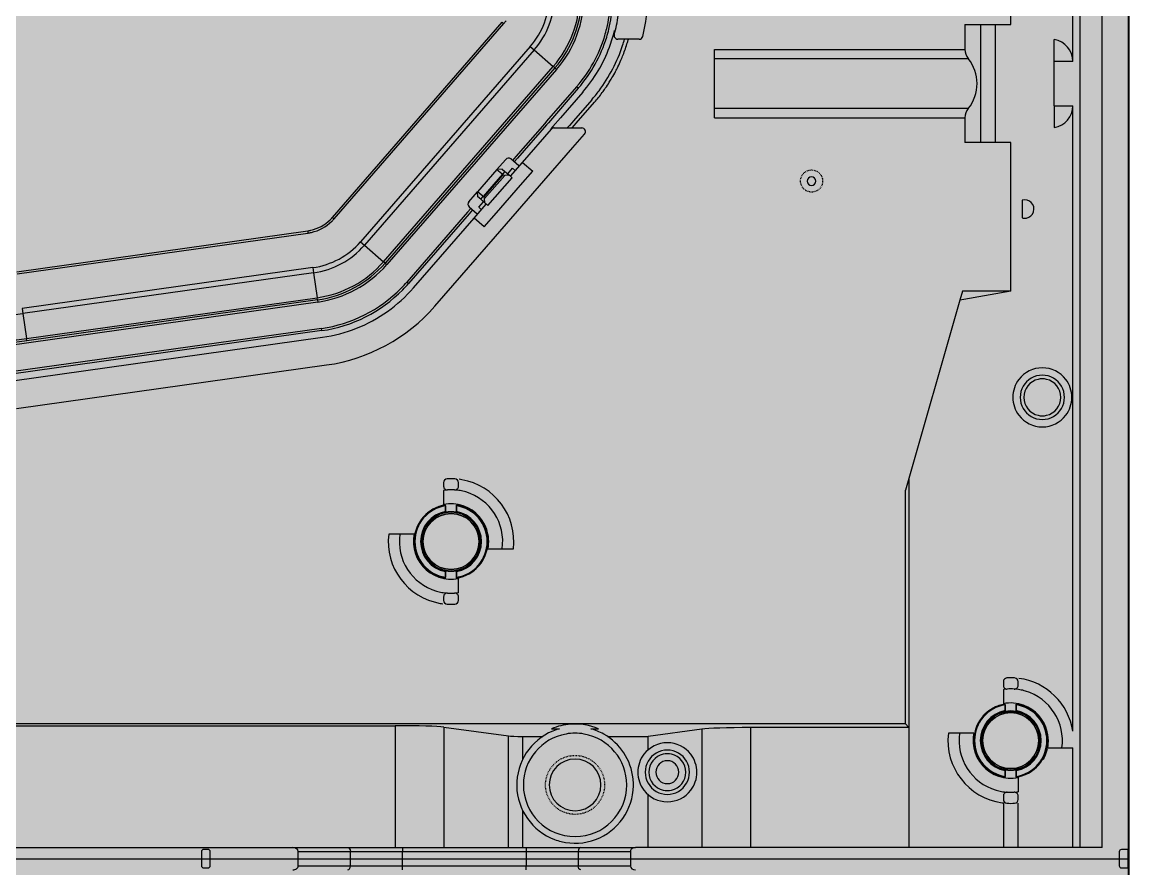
# Model space of a CAD drawing. Header units: millimetres. Extents: x -1070 to 42146, y 1440 to 12921.
# Drawn here: x 5961.9 to 6111.8, y 3266.5 to 3381.2 of the extents above; entities that cross this region are included whole.
import ezdxf

# ---------------------------------------------------------------- set-up
doc = ezdxf.new("R2010")
doc.units = ezdxf.units.MM
doc.linetypes.add('HIDDEN', pattern=[0.2, 0.1, -0.1])
for name, color, linetype in [('CITI-3MM实线CONTINUOUS', 7, 'Continuous'), ('CITIE-TAO实线CONTINUOUS', 7, 'Continuous'), ('DW-PLUS-XIANGTI隐藏线HIDDEN', 7, 'Continuous')]:
    doc.layers.add(name, color=color, linetype=linetype)

msp = doc.modelspace()

# ---------------------------------------------------------------- hatches: boundary and pattern name
at = {"lineweight": -3}
h = msp.add_hatch(color=256, dxfattribs=at)
h.dxf.hatch_style = 1
h.paths.add_polyline_path([(5611.757, 3767.826), (5611.757, 2767.826), (6111.757, 2767.826), (6111.757, 3767.826)])

# ---------------------------------------------------------------- linework, layer by layer
at = {"color": 7, "linetype": 'Continuous', "lineweight": -3}
for p, q in [((6108.15, 3269.326), (6108.15, 3516.326)), ((6104.161, 3375.826), (6104.161, 3455.326)), ((6105.15, 3330.326), (6105.15, 3455.326)), ((6095.761, 3380.826), (6095.761, 3400.938)), ((6111.657, 3392.226), (6111.657, 3269.076)), ((6003.902, 3354.704), (6026.894, 3381.153)), ((6004.129, 3354.507), (6027.12, 3380.956)), ((6026.894, 3381.153), (6027.12, 3380.956)), ((6089.557, 3380.826), (6091.657, 3380.826)), ((6089.557, 3380.826), (6089.557, 3377.466)), ((6091.657, 3380.826), (6093.661, 3380.826)), ((6091.657, 3380.826), (6091.657, 3364.826)), ((6093.661, 3380.826), (6095.761, 3380.826)), ((6093.661, 3380.826), (6093.661, 3364.826)), ((6043.974, 3378.826), (6042.556, 3378.826)), ((6045.446, 3378.826), (6043.974, 3378.826)), ((6101.657, 3375.826), (6101.657, 3378.785)), ((6030.694, 3377.849), (6007.703, 3351.4)), ((6031.228, 3377.385), (6008.236, 3350.937)), ((6030.694, 3377.849), (6031.228, 3377.385)), ((6031.228, 3377.385), (6033.805, 3375.145)), ((6055.657, 3376.204), (6055.657, 3377.466)), ((6055.657, 3377.466), (6089.557, 3377.466)), ((6055.657, 3369.448), (6055.657, 3376.204)), ((6055.657, 3376.204), (6090.006, 3376.204)), ((6101.657, 3369.826), (6101.657, 3375.826)), ((6104.161, 3375.826), (6101.657, 3375.826)), ((6010.813, 3348.697), (6033.805, 3375.145)), ((6034.026, 3374.953), (6011.034, 3348.504)), ((6034.252, 3374.756), (6011.261, 3348.308)), ((6034.026, 3374.953), (6033.805, 3375.145)), ((6034.026, 3374.953), (6034.252, 3374.756)), ((6036.969, 3372.394), (6032.911, 3367.726)), ((6037.195, 3372.197), (6036.969, 3372.394)), ((6037.195, 3372.197), (6033.137, 3367.529)), ((6037.799, 3371.673), (6034.784, 3368.204)), ((6039.007, 3370.623), (6036.545, 3367.792)), ((6036.923, 3367.464), (6039.384, 3370.295)), ((6055.657, 3368.186), (6055.657, 3369.448)), ((6090.006, 3369.448), (6055.657, 3369.448)), ((6101.657, 3369.826), (6101.657, 3366.867)), ((6101.657, 3369.826), (6104.161, 3369.826)), ((6104.161, 3330.326), (6104.161, 3369.826)), ((6034.784, 3368.204), (6033.741, 3367.004)), ((6055.657, 3368.186), (6089.557, 3368.186)), ((6089.557, 3368.186), (6089.557, 3364.826)), ((6032.663, 3367.441), (6028.754, 3362.944)), ((6032.89, 3367.244), (6028.98, 3362.747)), ((6029.659, 3362.156), (6033.569, 3366.654)), ((6032.911, 3367.726), (6032.663, 3367.441)), ((6033.137, 3367.529), (6032.89, 3367.244)), ((6033.741, 3367.004), (6033.493, 3366.72)), ((6033.946, 3366.826), (6036.368, 3366.826)), ((6035.991, 3367.154), (6035.706, 3366.826)), ((6036.298, 3367.507), (6035.991, 3367.154)), ((6036.545, 3367.792), (6036.298, 3367.507)), ((6036.368, 3366.826), (6036.675, 3367.179)), ((6036.368, 3366.826), (6037.656, 3366.826)), ((6036.675, 3367.179), (6036.923, 3367.464)), ((6036.437, 3364.161), (6038.034, 3365.998)), ((6032.527, 3359.663), (6036.437, 3364.161)), ((6091.657, 3364.826), (6089.557, 3364.826)), ((6093.661, 3364.826), (6091.657, 3364.826)), ((6095.761, 3364.826), (6093.661, 3364.826)), ((6095.761, 3344.713), (6095.761, 3364.826)), ((6026.51, 3361.582), (6027.363, 3362.563)), ((6028.019, 3360.27), (6029.659, 3362.156)), ((6029.125, 3361.694), (6028.068, 3362.612)), ((6028.754, 3362.944), (6028.294, 3362.415)), ((6028.98, 3362.747), (6028.521, 3362.218)), ((6029.659, 3362.156), (6031.018, 3360.975)), ((6026.182, 3361.204), (6023.557, 3358.185)), ((6026.936, 3360.548), (6024.312, 3357.529)), ((6024.407, 3357.447), (6027.031, 3360.466)), ((6024.509, 3357.241), (6027.249, 3360.393)), ((6026.182, 3361.204), (6026.51, 3361.582)), ((6026.887, 3361.254), (6026.182, 3361.204)), ((6026.182, 3361.204), (6026.838, 3360.634)), ((6026.838, 3360.634), (6026.936, 3360.548)), ((6026.887, 3361.254), (6027.264, 3360.926)), ((6027.264, 3360.926), (6026.936, 3360.548)), ((6026.936, 3360.548), (6027.031, 3360.466)), ((6027.83, 3360.434), (6027.249, 3360.393)), ((6027.264, 3360.926), (6027.359, 3360.843)), ((6027.359, 3360.843), (6027.519, 3360.704)), ((6027.519, 3360.704), (6027.83, 3360.434)), ((6027.642, 3360.598), (6028.298, 3361.352)), ((6028.019, 3360.27), (6027.83, 3360.434)), ((6028.298, 3361.352), (6028.675, 3361.024)), ((6029.378, 3359.089), (6031.018, 3360.975)), ((6024.965, 3356.299), (6028.246, 3360.073)), ((6025.967, 3352.116), (6032.527, 3359.663)), ((6026.097, 3355.315), (6029.378, 3359.089)), ((6028.246, 3360.073), (6028.019, 3360.27)), ((6022.377, 3356.827), (6023.229, 3357.808)), ((6023.229, 3357.808), (6023.557, 3358.185)), ((6023.607, 3357.48), (6023.557, 3358.185)), ((6024.023, 3357.78), (6023.557, 3358.185)), ((6023.984, 3357.152), (6023.607, 3357.48)), ((6023.984, 3357.152), (6024.312, 3357.529)), ((6024.214, 3357.615), (6024.023, 3357.78)), ((6024.312, 3357.529), (6024.214, 3357.615)), ((6024.407, 3357.447), (6024.312, 3357.529)), ((6022.652, 3355.925), (6022.193, 3355.397)), ((6022.426, 3356.122), (6023.482, 3355.203)), ((6023.099, 3354.609), (6024.739, 3356.496)), ((6023.705, 3356.069), (6024.361, 3356.824)), ((6024.083, 3355.741), (6023.705, 3356.069)), ((6024.079, 3357.07), (6023.984, 3357.152)), ((6024.239, 3356.93), (6024.079, 3357.07)), ((6024.55, 3356.66), (6024.239, 3356.93)), ((6024.55, 3356.66), (6024.509, 3357.241)), ((6024.739, 3356.496), (6024.55, 3356.66)), ((6024.965, 3356.299), (6024.739, 3356.496)), ((6097.309, 3357.026), (6097.309, 3354.625)), ((6003.902, 3354.704), (6004.129, 3354.507)), ((6022.193, 3355.397), (6013.978, 3345.946)), ((6022.419, 3355.2), (6014.204, 3345.749)), ((6014.883, 3345.159), (6023.099, 3354.609)), ((6022.879, 3355.728), (6022.419, 3355.2)), ((6024.457, 3353.428), (6023.099, 3354.609)), ((6024.457, 3353.428), (6026.097, 3355.315)), ((5961.174, 3347.349), (6000.548, 3352.883)), ((6000.548, 3352.883), (6000.589, 3352.586)), ((5961.216, 3347.052), (6000.589, 3352.586)), ((6007.703, 3351.4), (6008.236, 3350.937)), ((6017.751, 3342.666), (6025.967, 3352.116)), ((6008.236, 3350.937), (6010.813, 3348.697)), ((6011.034, 3348.504), (6010.813, 3348.697)), ((6011.034, 3348.504), (6011.261, 3348.308)), ((6001.248, 3347.896), (5961.875, 3342.362)), ((6001.347, 3347.196), (5961.974, 3341.662)), ((6001.248, 3347.896), (6001.347, 3347.196)), ((6001.347, 3347.196), (6001.822, 3343.815)), ((6014.204, 3345.749), (6013.978, 3345.946)), ((6089.232, 3344.713), (6088.884, 3343.501)), ((6095.761, 3344.713), (6089.232, 3344.713)), ((6095.761, 3344.713), (6089.429, 3343.597)), ((6001.905, 3343.228), (5959.898, 3337.324)), ((5961.875, 3342.362), (5961.974, 3341.662)), ((5962.449, 3338.281), (6001.822, 3343.815)), ((6001.863, 3343.525), (5962.49, 3337.991)), ((6001.863, 3343.525), (6001.822, 3343.815)), ((6001.863, 3343.525), (6001.905, 3343.228)), ((6088.884, 3343.501), (6081.495, 3317.731)), ((6089.429, 3343.597), (6088.884, 3343.501)), ((5961.974, 3341.662), (5962.449, 3338.281)), ((6002.406, 3339.663), (5960.399, 3333.759)), ((6002.447, 3339.366), (5960.441, 3333.462)), ((6002.447, 3339.366), (6002.406, 3339.663)), ((5962.49, 3337.991), (5959.856, 3337.621)), ((5960.566, 3332.571), (6002.573, 3338.474)), ((5962.49, 3337.991), (5962.449, 3338.281)), ((5961.095, 3328.808), (6003.101, 3334.711)), ((6104.161, 3285.101), (6104.161, 3330.326)), ((6105.15, 3269.326), (6105.15, 3330.326)), ((6018.96, 3318.779), (6018.96, 3318.278)), ((6020.96, 3318.278), (6020.96, 3318.779)), ((6081.976, 3319.41), (6081.976, 3317.731)), ((6018.96, 3317.723), (6018.96, 3315.796)), ((6081.495, 3286.091), (6081.495, 3317.731)), ((6081.976, 3317.731), (6081.977, 3285.583)), ((6019.21, 3315.637), (6019.21, 3315.738)), ((6019.21, 3315.637), (6019.21, 3314.851)), ((6020.71, 3315.738), (6020.71, 3315.637)), ((6020.71, 3315.637), (6020.71, 3314.851)), ((6019.21, 3314.851), (6019.21, 3314.749)), ((6020.71, 3314.749), (6020.71, 3314.851)), ((6013.032, 3311.795), (6011.519, 3311.795)), ((6014.959, 3311.795), (6013.032, 3311.795)), ((6024.961, 3309.795), (6026.888, 3309.795)), ((6026.888, 3309.795), (6028.401, 3309.795)), ((6019.21, 3306.84), (6019.21, 3306.738)), ((6019.21, 3306.738), (6019.21, 3305.952)), ((6020.71, 3306.738), (6020.71, 3306.84)), ((6020.71, 3306.738), (6020.71, 3305.952)), ((6019.21, 3305.851), (6019.21, 3305.952)), ((6020.71, 3305.952), (6020.71, 3305.851)), ((6020.96, 3303.866), (6020.96, 3305.794)), ((6018.96, 3303.311), (6018.96, 3302.81)), ((6020.96, 3302.81), (6020.96, 3303.311)), ((6094.757, 3291.81), (6094.757, 3291.309)), ((6096.757, 3291.309), (6096.757, 3291.81)), ((6094.757, 3290.754), (6094.757, 3288.827)), ((6095.007, 3288.668), (6095.007, 3288.769)), ((6095.007, 3288.668), (6095.007, 3287.882)), ((6096.507, 3288.769), (6096.507, 3288.668)), ((6096.507, 3288.668), (6096.507, 3287.882)), ((6095.007, 3287.882), (6095.007, 3287.78)), ((6096.507, 3287.78), (6096.507, 3287.882)), ((6081.495, 3286.091), (5897.057, 3286.091)), ((5897.057, 3285.841), (6012.416, 3285.841)), ((6012.416, 3285.841), (6012.416, 3269.326)), ((6018.985, 3285.656), (6027.741, 3284.454)), ((6018.985, 3285.656), (6018.985, 3269.326)), ((6033.572, 3285.436), (6034.638, 3285.436)), ((6038.876, 3285.436), (6039.941, 3285.436)), ((6081.976, 3285.583), (6060.503, 3285.583)), ((6060.503, 3285.583), (6060.503, 3269.326)), ((6081.495, 3286.091), (6081.976, 3285.583)), ((6081.976, 3285.583), (6081.961, 3269.326)), ((6100.161, 3286.191), (6100.161, 3286.398)), ((6027.741, 3269.326), (6027.741, 3284.454)), ((6029.673, 3284.4), (6032.375, 3284.4)), ((6029.673, 3281.322), (6029.673, 3284.4)), ((6041.138, 3284.4), (6046.657, 3284.4)), ((6053.935, 3285.398), (6046.657, 3284.4)), ((6046.657, 3282.585), (6046.657, 3284.4)), ((6053.935, 3285.398), (6053.935, 3279.545)), ((6088.829, 3284.826), (6087.316, 3284.826)), ((6090.756, 3284.826), (6088.829, 3284.826)), ((6100.758, 3282.826), (6102.685, 3282.826)), ((6102.685, 3282.826), (6104.161, 3282.826)), ((6104.161, 3269.326), (6104.161, 3282.826)), ((6100.161, 3281.254), (6100.161, 3281.46)), ((6053.935, 3279.545), (6053.935, 3269.326)), ((6095.007, 3279.871), (6095.007, 3279.77)), ((6095.007, 3279.77), (6095.007, 3278.984)), ((6096.507, 3279.77), (6096.507, 3279.871)), ((6096.507, 3279.77), (6096.507, 3278.984)), ((6095.007, 3278.882), (6095.007, 3278.984)), ((6096.507, 3278.984), (6096.507, 3278.882)), ((6096.757, 3278.825), (6096.757, 3276.898)), ((6046.657, 3269.326), (6046.657, 3276.504)), ((6094.757, 3276.343), (6094.757, 3275.842)), ((6094.757, 3275.385), (6094.757, 3269.326)), ((6096.757, 3275.842), (6096.757, 3276.343)), ((6096.757, 3269.326), (6096.757, 3275.342)), ((6029.673, 3269.326), (6029.673, 3274.329)), ((5901.757, 3269.326), (5986.157, 3269.326)), ((5986.157, 3269.326), (5986.457, 3269.326)), ((5986.457, 3269.326), (5987.057, 3269.326)), ((5987.057, 3269.076), (5986.457, 3269.076)), ((5987.057, 3269.326), (5987.357, 3269.326)), ((5987.357, 3269.326), (5998.55, 3269.326)), ((5998.55, 3269.326), (5999.257, 3269.326)), ((5999.257, 3269.326), (6005.974, 3269.326)), ((6005.974, 3269.326), (6007.366, 3269.326)), ((6007.366, 3269.326), (6008.952, 3269.326)), ((6008.952, 3269.326), (6010.7, 3269.326)), ((6010.7, 3269.326), (6013.399, 3269.326)), ((6013.399, 3269.326), (6030.115, 3269.326)), ((6013.399, 3269.326), (6013.399, 3268.826)), ((6030.115, 3269.326), (6031.028, 3269.326)), ((6030.115, 3269.326), (6030.115, 3268.826)), ((6031.028, 3269.326), (6032.813, 3269.326)), ((6032.813, 3269.326), (6034.561, 3269.326)), ((6034.561, 3269.326), (6037.186, 3269.326)), ((6037.186, 3269.326), (6037.539, 3269.326)), ((6037.539, 3269.326), (6044.257, 3269.326)), ((6044.257, 3269.326), (6044.964, 3269.326)), ((6108.15, 3269.326), (6044.964, 3269.326)), ((6111.657, 3269.076), (6110.757, 3269.076)), ((6111.657, 3266.576), (6111.657, 3269.076)), ((5986.157, 3268.776), (5986.157, 3266.876)), ((5987.357, 3266.876), (5987.357, 3268.776)), ((5999.257, 3268.826), (6005.974, 3268.826)), ((5999.257, 3266.826), (5999.257, 3268.826)), ((6005.974, 3268.826), (6006.328, 3268.826)), ((6006.328, 3268.826), (6006.971, 3268.826)), ((6006.328, 3266.826), (6006.328, 3268.826)), ((6006.971, 3268.826), (6008.399, 3268.826)), ((6008.399, 3268.826), (6010.811, 3268.826)), ((6010.811, 3268.826), (6013.399, 3268.826)), ((6013.399, 3266.826), (6013.399, 3268.826)), ((6013.399, 3268.826), (6030.115, 3268.826)), ((6030.115, 3268.826), (6030.986, 3268.826)), ((6030.115, 3268.826), (6030.115, 3266.826)), ((6030.986, 3268.826), (6032.703, 3268.826)), ((6032.703, 3268.826), (6035.115, 3268.826)), ((6035.115, 3268.826), (6037.186, 3268.826)), ((6037.186, 3268.826), (6037.186, 3266.826)), ((6037.186, 3268.826), (6037.539, 3268.826)), ((6037.539, 3268.826), (6044.257, 3268.826)), ((6044.257, 3268.826), (6044.257, 3266.826)), ((6110.457, 3268.776), (6110.457, 3266.876)), ((5986.457, 3266.576), (5987.057, 3266.576)), ((6005.974, 3266.826), (5999.257, 3266.826)), ((6006.328, 3266.826), (6005.974, 3266.826)), ((6008.399, 3266.826), (6006.328, 3266.826)), ((6010.811, 3266.826), (6008.399, 3266.826)), ((6012.527, 3266.826), (6010.811, 3266.826)), ((6013.399, 3266.826), (6012.527, 3266.826)), ((6013.399, 3266.326), (6013.399, 3266.826)), ((6030.115, 3266.826), (6013.399, 3266.826)), ((6030.115, 3266.326), (6030.115, 3266.826)), ((6032.703, 3266.826), (6030.115, 3266.826)), ((6035.115, 3266.826), (6032.703, 3266.826)), ((6036.542, 3266.826), (6035.115, 3266.826)), ((6037.186, 3266.826), (6036.542, 3266.826)), ((6037.539, 3266.826), (6037.186, 3266.826)), ((6044.257, 3266.826), (6037.539, 3266.826)), ((6110.757, 3266.576), (6111.657, 3266.576)), ((6111.657, 3266.576), (6111.657, 3143.426))]:
    msp.add_line(p, q, dxfattribs=at)
at = {"color": 1, "lineweight": -3}
msp.add_line((5611.757, 3267.826), (6111.757, 3267.826), dxfattribs=at)
msp.add_lwpolyline([(5611.757, 3767.826), (6111.757, 3767.826), (6111.757, 2767.826), (5611.757, 2767.826)], close=True, dxfattribs=at)
msp.add_lwpolyline([(5611.757, 3767.826), (6111.757, 3767.826), (6111.757, 2767.826), (5611.757, 2767.826)], close=True, dxfattribs=at)
at = {"color": 7, "linetype": 'Continuous', "lineweight": -3}
for centre, radius, start, end in [((6022.78, 3384.728), 10.486, 319, 0), ((6022.78, 3384.728), 11.193, 319, 0), ((6022.78, 3384.728), 14.607, 319, 0), ((6022.78, 3384.728), 14.9, 319, 0), ((6022.78, 3384.728), 15.2, 319, 0), ((6022.78, 3384.728), 23.8, 346.59341, 0), ((6022.78, 3384.728), 18.8, 346.36208, 356.57998), ((6022.78, 3384.728), 19.1, 346.33739, 356.5632), ((6022.78, 3384.728), 20, 344.72047, 352.33683), ((6022.78, 3384.728), 5.75, 319, 323.60306), ((6022.78, 3384.728), 18.8, 343.25706, 346.36208), ((6022.78, 3384.728), 19.1, 342.91261, 346.33739), ((6022.78, 3384.728), 19.9, 339.5, 346.33739), ((6022.78, 3384.728), 18.8, 319, 343.25706), ((6022.78, 3384.728), 19.1, 319, 342.91261), ((6042.556, 3379.326), 0.5, 164.72047, 188.52626), ((6042.556, 3379.326), 0.5, 188.52626, 203.16201), ((6042.556, 3379.326), 0.5, 203.16201, 234.63907), ((6042.556, 3379.326), 0.5, 234.63907, 270), ((6022.78, 3384.728), 21.5, 341.78742, 344.05992), ((6022.78, 3384.728), 22, 340.93969, 343.30552), ((6022.78, 3384.728), 22, 343.30552, 344.43759), ((6045.446, 3379.326), 0.5, 270, 346.59341), ((6022.78, 3384.728), 19.9, 319, 339.5), ((6022.78, 3384.728), 21.5, 323.2427, 341.78742), ((6022.78, 3384.728), 22, 338.6453, 340.93969), ((6022.78, 3384.728), 22, 334.08638, 336.57409), ((6022.78, 3384.728), 22, 336.57409, 338.6453), ((6022.78, 3384.728), 22, 329.58509, 332.21529), ((6022.78, 3384.728), 22, 332.21529, 334.08638), ((6022.78, 3384.728), 22, 325.24438, 327.79934), ((6022.78, 3384.728), 22, 327.79934, 329.58509), ((6022.78, 3384.728), 21.5, 319, 323.2427), ((6022.78, 3384.728), 22, 319, 323.36117), ((6022.78, 3384.728), 22, 323.36117, 325.24438), ((6033.946, 3366.326), 0.5, 122.72072, 139), ((6033.946, 3366.326), 0.5, 106.35902, 122.72072), ((6033.946, 3366.326), 0.5, 90, 106.35902), ((6037.656, 3366.326), 0.5, 319, 90), ((6027.74, 3362.235), 0.5, 49, 139), ((6068.788, 3359.623), 0.584, 0, 180), ((6068.788, 3359.623), 0.584, 180, 0), ((6022.754, 3356.499), 0.5, 139, 229), ((6097.657, 3355.826), 1.25, 281.65508, 106.16904), ((5999.789, 3358.28), 5.45, 282.58705, 314.41209), ((5999.789, 3358.28), 5.45, 314.41209, 319), ((5999.789, 3358.28), 5.75, 314.39694, 319), ((6097.657, 3355.826), 1.25, 253.83096, 281.65508), ((5999.789, 3358.28), 5.45, 278, 282.58705), ((5999.789, 3358.28), 5.75, 282.60306, 314.39694), ((5999.789, 3358.28), 5.75, 278, 282.60306), ((5999.789, 3358.28), 10.486, 278, 319), ((5999.789, 3358.28), 11.193, 278, 319), ((5999.789, 3358.28), 14.607, 278, 319), ((5999.789, 3358.28), 14.9, 278, 319), ((5999.789, 3358.28), 15.2, 278, 319), ((5959.233, 3361.163), 19.693, 230.45489, 278), ((5999.789, 3358.28), 18.8, 315.57998, 319), ((5999.789, 3358.28), 19.1, 315.5632, 319), ((5999.789, 3358.28), 18.8, 278, 315.57998), ((5999.789, 3358.28), 19.1, 278, 315.5632), ((5999.789, 3358.28), 20, 305.33729, 319), ((5999.789, 3358.28), 23.8, 278, 319), ((5999.789, 3358.28), 20, 291.66767, 305.33729), ((5999.789, 3358.28), 20, 278, 291.66767), ((5959.233, 3361.163), 23.107, 271.63222, 278), ((6100.038, 3330.326), 4, 37.54339, 142.45661), ((6100.038, 3330.326), 4, 142.45661, 180), ((6100.038, 3330.326), 3, 120.0659, 180), ((6100.038, 3330.326), 2.5, 102.85635, 180), ((6100.038, 3330.326), 3, 59.93589, 120.0659), ((6100.038, 3330.326), 2.5, 77.14317, 102.85635), ((6100.038, 3330.326), 2.5, 0, 77.14317), ((6100.038, 3330.326), 3, 0, 59.93589), ((6100.038, 3330.326), 4, 0, 37.54339), ((6100.038, 3330.326), 4, 180, 217.54339), ((6100.038, 3330.326), 3, 180, 239.93589), ((6100.038, 3330.326), 2.5, 180, 257.14317), ((6100.038, 3330.326), 2.5, 282.85635, 0), ((6100.038, 3330.326), 3, 300.0659, 0), ((6100.038, 3330.326), 4, 322.45661, 0), ((6100.038, 3330.326), 4, 217.54339, 322.45661), ((6100.038, 3330.326), 3, 239.93589, 300.0659), ((6100.038, 3330.326), 2.5, 257.14317, 282.85635), ((6019.46, 3318.779), 0.5, 93.58332, 180), ((6019.96, 3310.795), 8.5, 86.41668, 93.58332), ((6020.46, 3318.779), 0.5, 0, 86.41668), ((6019.96, 3310.795), 8.5, 80.15881, 82.46232), ((6019.96, 3310.795), 8.5, 353.24367, 80.15881), ((6019.46, 3318.278), 0.5, 180, 273.82255), ((6019.96, 3310.795), 7, 95.29417, 98.21321), ((6019.96, 3310.795), 7, 86.17745, 93.82255), ((6020.46, 3318.278), 0.5, 266.17745, 0), ((6019.96, 3310.795), 7, 79.76053, 86.17743), ((6019.96, 3310.795), 7, 73.4912, 79.76053), ((6019.96, 3310.795), 7, 351.78679, 73.4912), ((6019.96, 3310.795), 5, 98.62693, 177.53429), ((6019.96, 3310.795), 4.9, 98.80437, 261.19563), ((6019.96, 3310.795), 5.1, 71.32047, 101.30773), ((6019.96, 3310.795), 5, 0, 81.37307), ((6019.96, 3310.795), 4.9, 278.80437, 81.19563), ((6019.96, 3310.795), 5.1, 11.21536, 71.32047), ((6019.96, 3310.795), 4.125, 100.47568, 259.52432), ((6019.96, 3310.795), 4.025, 100.739, 180), ((6019.96, 3310.795), 4, 100.74093, 177.39131), ((6019.96, 3310.795), 4, 100.74093, 177.39131), ((6019.96, 3310.795), 3.8, 0, 180), ((6019.96, 3310.795), 4.025, 79.261, 100.739), ((6019.96, 3310.795), 4, 79.25907, 100.74093), ((6019.96, 3310.795), 4, 2.60869, 79.25907), ((6019.96, 3310.795), 4.125, 280.47568, 79.52432), ((6019.96, 3310.795), 4.025, 0, 79.261), ((6019.96, 3310.795), 8.5, 173.24367, 260.15881), ((6019.96, 3310.795), 7, 171.78679, 253.4912), ((6019.96, 3310.795), 5.1, 176.40894, 191.21536), ((6019.96, 3310.795), 5.1, 168.69227, 176.40894), ((6019.96, 3310.795), 5, 177.53429, 180), ((6019.96, 3310.795), 4, 177.39131, 180), ((6019.96, 3310.795), 4, 0, 2.60869), ((6019.96, 3310.795), 4, 0, 2.60869), ((6019.96, 3310.795), 5.1, 356.40894, 11.21536), ((6019.96, 3310.795), 5.1, 191.21536, 251.32047), ((6019.96, 3310.795), 5, 180, 261.37307), ((6019.96, 3310.795), 4.025, 180, 259.261), ((6019.96, 3310.795), 4, 180, 182.60869), ((6019.96, 3310.795), 4, 180, 182.60869), ((6019.96, 3310.795), 4, 182.60869, 259.25907), ((6019.96, 3310.795), 4, 182.60869, 259.25907), ((6019.96, 3310.795), 3.8, 180, 0), ((6019.96, 3310.795), 4, 280.74093, 357.39131), ((6019.96, 3310.795), 4.025, 280.739, 0), ((6019.96, 3310.795), 5, 278.62693, 357.53429), ((6019.96, 3310.795), 4, 357.39131, 0), ((6019.96, 3310.795), 4, 357.39131, 0), ((6019.96, 3310.795), 5, 357.53429, 0), ((6019.96, 3310.795), 5.1, 348.69227, 356.40894), ((6019.96, 3310.795), 4.025, 259.261, 280.739), ((6019.96, 3310.795), 4, 259.25907, 280.74093), ((6019.96, 3310.795), 4, 259.25907, 280.74093), ((6019.96, 3310.795), 5.1, 251.32047, 281.30773), ((6019.96, 3310.795), 7, 253.4912, 259.76053), ((6019.96, 3310.795), 7, 259.76053, 266.17743), ((6019.46, 3303.311), 0.5, 86.17745, 180), ((6019.96, 3310.795), 7, 266.17745, 273.82255), ((6020.46, 3303.311), 0.5, 0, 93.82255), ((6019.96, 3310.795), 7, 275.29417, 278.21321), ((6019.96, 3310.795), 8.5, 260.15881, 262.46232), ((6019.46, 3302.81), 0.5, 180, 266.41668), ((6019.96, 3310.795), 8.5, 266.41668, 273.58332), ((6020.46, 3302.81), 0.5, 273.58332, 0), ((6095.257, 3291.81), 0.5, 93.58332, 180), ((6095.757, 3283.826), 8.5, 86.41668, 93.58332), ((6096.257, 3291.81), 0.5, 0, 86.41668), ((6095.757, 3283.826), 8.5, 8.62805, 82.53463), ((6095.257, 3291.309), 0.5, 180, 273.82255), ((6095.757, 3283.826), 7, 95.29417, 98.21321), ((6095.757, 3283.826), 7, 86.17745, 93.82255), ((6096.257, 3291.309), 0.5, 266.17745, 0), ((6095.757, 3283.826), 7, 79.76053, 86.17743), ((6095.757, 3283.826), 7, 73.4912, 79.76053), ((6095.757, 3283.826), 7, 351.78679, 73.4912), ((6095.757, 3283.826), 5, 98.62693, 177.53429), ((6095.757, 3283.826), 4.9, 98.80437, 261.19563), ((6095.757, 3283.826), 5.1, 69.921, 101.30773), ((6095.757, 3283.826), 5, 0, 81.37307), ((6095.757, 3283.826), 4.9, 278.80437, 81.19563), ((6095.757, 3283.826), 5.1, 13.67613, 69.921), ((6095.757, 3283.826), 4.125, 100.47568, 259.52432), ((6095.757, 3283.826), 4.025, 100.739, 180), ((6095.757, 3283.826), 4, 100.74093, 177.39131), ((6095.757, 3283.826), 4, 100.74093, 177.39131), ((6095.757, 3283.826), 3.8, 0, 180), ((6095.757, 3283.826), 4.025, 79.261, 100.739), ((6095.757, 3283.826), 4, 79.25907, 100.74093), ((6095.757, 3283.826), 4, 79.25907, 100.74093), ((6095.757, 3283.826), 4, 2.60869, 79.25907), ((6095.757, 3283.826), 4.125, 280.47568, 79.52432), ((6095.757, 3283.826), 4.025, 0, 79.261), ((6036.757, 3277.826), 8.25, 94.211, 112.70703), ((6036.757, 3277.826), 7.9, 105.55775, 112.56812), ((6036.757, 3277.826), 8.25, 67.29297, 94.211), ((6036.757, 3277.826), 7.9, 60.61934, 74.44225), ((6036.757, 3277.826), 7.9, 112.56812, 249.45302), ((6036.757, 3277.826), 7, 100, 180), ((6036.757, 3277.826), 7, 80, 100), ((6036.757, 3277.826), 7, 0, 80), ((6036.757, 3277.826), 7.9, 5.98816, 60.61934), ((6095.757, 3283.826), 8.5, 173.24367, 262.12742), ((6095.757, 3283.826), 7, 171.78679, 253.4912), ((6095.757, 3283.826), 5.1, 176.40894, 191.21536), ((6095.757, 3283.826), 5.1, 168.69227, 176.40894), ((6095.757, 3283.826), 5, 177.53429, 180), ((6095.757, 3283.826), 4, 177.39131, 180), ((6095.757, 3283.826), 4, 177.39131, 180), ((6095.757, 3283.826), 4, 0, 2.60869), ((6095.757, 3283.826), 5.1, 355.06677, 13.67613), ((6049.257, 3279.545), 4, 37.54339, 142.45661), ((6049.257, 3279.545), 3, 59.93589, 120.0659), ((6095.757, 3283.826), 5.1, 191.21536, 251.32047), ((6095.757, 3283.826), 5, 180, 261.37307), ((6095.757, 3283.826), 4.025, 180, 259.261), ((6095.757, 3283.826), 4, 180, 182.60869), ((6095.757, 3283.826), 4, 180, 182.60869), ((6095.757, 3283.826), 4, 182.60869, 259.25907), ((6095.757, 3283.826), 4, 182.60869, 259.25907), ((6095.757, 3283.826), 3.8, 180, 0), ((6095.757, 3283.826), 4, 280.74093, 357.39131), ((6095.757, 3283.826), 4.025, 280.739, 0), ((6095.757, 3283.826), 5, 278.62693, 357.53429), ((6095.757, 3283.826), 4, 357.39131, 0), ((6095.757, 3283.826), 5.1, 332.95144, 345.57371), ((6095.757, 3283.826), 5.1, 345.57371, 347.20937), ((6095.757, 3283.826), 5, 357.53429, 0), ((6095.757, 3283.826), 5.1, 348.69227, 355.06677), ((6036.757, 3277.826), 3.5, 0, 180), ((6049.257, 3279.545), 4, 142.45661, 180), ((6049.257, 3279.545), 3, 120.0659, 180), ((6049.257, 3279.545), 2.5, 102.85635, 180), ((6049.257, 3279.545), 1.55, 90, 180), ((6049.257, 3279.545), 2.5, 77.14317, 102.85635), ((6049.257, 3279.545), 1.55, 0, 90), ((6049.257, 3279.545), 2.5, 0, 77.14317), ((6049.257, 3279.545), 3, 0, 59.93589), ((6049.257, 3279.545), 4, 0, 37.54339), ((6095.757, 3283.826), 5.1, 329.71088, 332.95144), ((6049.257, 3279.545), 4, 180, 217.54339), ((6049.257, 3279.545), 3, 180, 239.93589), ((6049.257, 3279.545), 2.5, 180, 257.14317), ((6049.257, 3279.545), 1.55, 180, 270), ((6049.257, 3279.545), 1.55, 270, 0), ((6049.257, 3279.545), 2.5, 282.85635, 0), ((6049.257, 3279.545), 3, 300.0659, 0), ((6049.257, 3279.545), 4, 322.45661, 0), ((6095.757, 3283.826), 4.025, 259.261, 280.739), ((6095.757, 3283.826), 4, 259.25907, 280.74093), ((6095.757, 3283.826), 4, 259.25907, 280.74093), ((6036.757, 3277.826), 7.9, 359.07081, 5.98816), ((6095.757, 3283.826), 5.1, 251.32047, 281.30773), ((6036.757, 3277.826), 7, 180, 0), ((6036.757, 3277.826), 3.5, 180, 0), ((6036.757, 3277.826), 7.9, 290.57227, 359.07081), ((6049.257, 3279.545), 4, 217.54339, 322.45661), ((6049.257, 3279.545), 3, 239.93589, 300.0659), ((6049.257, 3279.545), 2.5, 257.14317, 282.85635), ((6095.757, 3283.826), 7, 253.4912, 259.76053), ((6095.757, 3283.826), 7, 259.76053, 266.17743), ((6095.257, 3276.343), 0.5, 86.17745, 180), ((6095.757, 3283.826), 7, 266.17745, 273.82255), ((6096.257, 3276.343), 0.5, 0, 93.82255), ((6095.757, 3283.826), 7, 275.29417, 278.21321), ((6095.757, 3283.826), 8.5, 262.12742, 263.24367), ((6095.257, 3275.842), 0.5, 180, 266.41668), ((6095.757, 3283.826), 8.5, 266.41668, 273.58332), ((6096.257, 3275.842), 0.5, 273.58332, 0), ((6036.757, 3277.826), 7.9, 249.45302, 256.27312), ((6036.757, 3277.826), 7.9, 256.27312, 290.57227), ((5986.457, 3268.776), 0.3, 90, 180), ((5987.057, 3268.776), 0.3, 0, 90), ((6110.757, 3268.776), 0.3, 140.10391, 180), ((6110.757, 3268.776), 0.3, 90, 140.10391), ((5986.457, 3266.876), 0.3, 180, 270), ((5987.057, 3266.876), 0.3, 270, 0), ((6110.757, 3266.876), 0.3, 180, 270)]:
    msp.add_arc(centre, radius, start, end, dxfattribs=at)
for centre, major_axis, ratio, start_param, end_param in [((6101.161, 3375.826), (0, 3), 1, -1.5707963, -0.1661616), ((6091.557, 3377.466), (0, 2), 1, -4.712389, -4.0291155), ((6085.857, 3372.826), (0, 5.35), 1, -2.2540698, -0.8875228), ((6091.557, 3368.186), (0, 2), 1, 0.8875228, 1.5707963), ((6101.161, 3369.826), (0, 3), 1, -2.9754311, -1.5707963), ((6027.228, 3360.692), (0.226, -0.197), 1, -1.5707963, -0.7853982), ((6024.21, 3357.221), (0.197, 0.226), 1, -0.7853982, 0), ((6012.416, 3285.591), (6.8, 0), 0.0367647, 0.2617994, 1.5707963), ((6060.503, 3285.333), (6.8, 0), 0.0367647, 1.5707963, 2.8797933), ((6029.673, 3284.473), (2, 0), 0.0367647, -2.8797933, -1.5707963), ((5998.55, 3268.826), (0.707, 0), 0.7071068, 0, 1.5707963), ((6044.964, 3268.826), (0.707, 0), 0.7071068, 1.5707963, 3.1415927), ((5998.55, 3266.826), (-0.707, 0), 0.7071068, 1.5707963, 3.1415927), ((6044.964, 3266.826), (-0.707, 0), 0.7071068, 0, 1.5707963)]:
    msp.add_ellipse(centre, major_axis=major_axis, ratio=ratio, start_param=start_param, end_param=end_param, dxfattribs=at)
for points in [[(6005.974, 3269.326), (6006.071, 3269.326), (6006.281, 3269.177), (6006.328, 3268.949), (6006.328, 3268.826)], [(6037.539, 3269.326), (6037.443, 3269.326), (6037.232, 3269.177), (6037.186, 3268.949), (6037.186, 3268.826)], [(6005.974, 3266.326), (6006.071, 3266.326), (6006.281, 3266.475), (6006.328, 3266.703), (6006.328, 3266.826)], [(6037.539, 3266.326), (6037.443, 3266.326), (6037.232, 3266.475), (6037.186, 3266.703), (6037.186, 3266.826)]]:
    msp.add_open_spline(points, degree=3, knots=[0, 0, 0, 0, 0.4402134, 1, 1, 1, 1], dxfattribs=at)
at = {"layer": 'CITI-3MM实线CONTINUOUS', "color": 7, "lineweight": -3}
for centre, radius in [((6019.96, 3310.795), 4), ((6019.96, 3310.795), 3.8), ((6095.757, 3283.826), 4), ((6095.757, 3283.826), 3.8)]:
    msp.add_circle(centre, radius, dxfattribs=at)
at = {"layer": 'CITIE-TAO实线CONTINUOUS', "color": 7, "lineweight": -3}
for p, q in [((6019.21, 3314.749), (6019.21, 3315.738)), ((6020.71, 3314.749), (6020.71, 3315.738)), ((6019.21, 3305.851), (6019.21, 3306.84)), ((6020.71, 3305.851), (6020.71, 3306.84)), ((6095.007, 3287.78), (6095.007, 3288.769)), ((6096.507, 3287.78), (6096.507, 3288.769)), ((6095.007, 3278.882), (6095.007, 3279.871)), ((6096.507, 3278.882), (6096.507, 3279.871))]:
    msp.add_line(p, q, dxfattribs=at)
for centre in [(6019.96, 3310.795), (6095.757, 3283.826)]:
    msp.add_circle(centre, 4.025, dxfattribs=at)
for centre, radius, start, end in [((6019.96, 3310.795), 5, 98.62693, 180), ((6019.96, 3310.795), 4.9, 98.80437, 261.19563), ((6019.96, 3310.795), 4.9, 278.80437, 81.19563), ((6019.96, 3310.795), 4.125, 100.47568, 259.52432), ((6019.96, 3310.795), 4.125, 280.47568, 79.52432), ((6019.96, 3310.795), 5, 278.62693, 0), ((6095.757, 3283.826), 5, 98.62693, 180), ((6095.757, 3283.826), 4.9, 98.80437, 261.19563), ((6095.757, 3283.826), 4.9, 278.80437, 81.19563), ((6095.757, 3283.826), 4.125, 100.47568, 259.52432), ((6095.757, 3283.826), 4.125, 280.47568, 79.52432), ((6095.757, 3283.826), 5, 278.62693, 0)]:
    msp.add_arc(centre, radius, start, end, dxfattribs=at)
at = {"layer": 'DW-PLUS-XIANGTI隐藏线HIDDEN', "color": 5, "linetype": 'HIDDEN', "lineweight": -3}
for centre, radius in [((6068.788, 3359.623), 1.5), ((6036.757, 3277.826), 4)]:
    msp.add_circle(centre, radius, dxfattribs=at)

doc.saveas('drawing.dxf')
